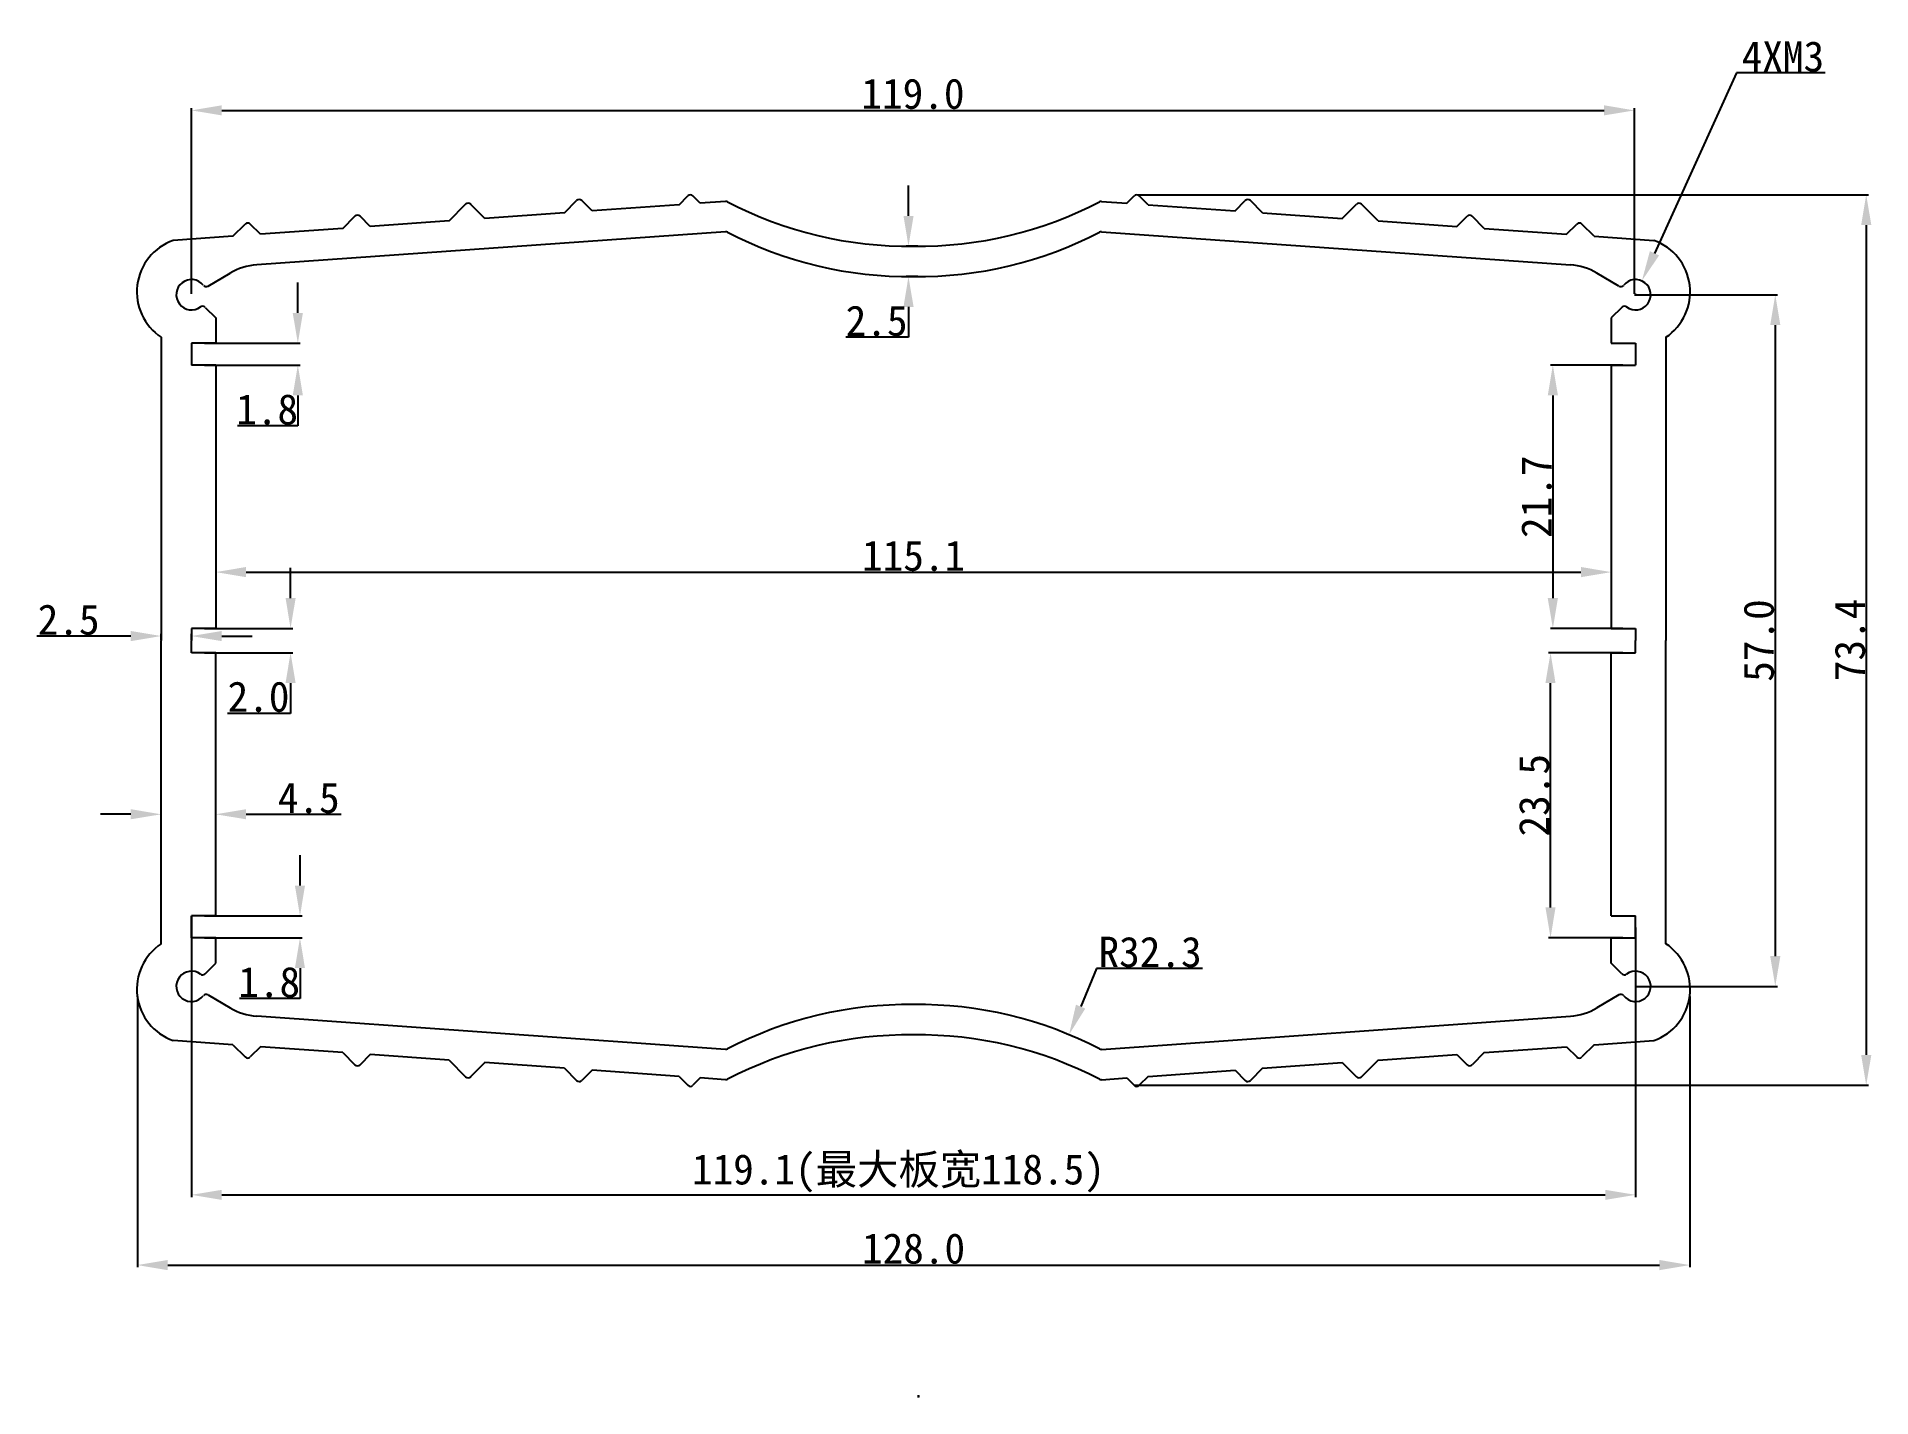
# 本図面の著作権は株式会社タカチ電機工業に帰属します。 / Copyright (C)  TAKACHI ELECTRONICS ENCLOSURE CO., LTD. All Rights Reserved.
# Model space of a CAD drawing. Header units: inches. Extents: x 80 to 231, y -61 to 51.
import ezdxf

# ---------------------------------------------------------------- set-up
doc = ezdxf.new("R2010")
doc.units = ezdxf.units.IN
doc.header["$MEASUREMENT"] = 0
doc.layers.get('Defpoints').update_dxf_attribs({"lineweight": 25})
doc.layers.add('1', color=30, linetype='Continuous')
doc.styles.get("Standard").update_dxf_attribs({"font": 'simhei.ttf'})
doc.dimstyles.get("Standard").update_dxf_attribs({"dimtxt": 2.5, "dimasz": 2.5, "dimexe": 0.18, "dimexo": 0.0625, "dimgap": 0.09, "dimtad": 1, "dimtoh": 1, "dimdec": 1, "dimzin": 0, "dimdsep": 46, "dimtxsty": 'Standard', "dimcen": 0.09, "dimadec": 0, "dimazin": 0, "dimtfac": 1, "dimtdec": 1, "dimtofl": 0, "dimtmove": 0, "dimatfit": 3, "dimfxl": 1, "dimtolj": 1, "dimtzin": 0, "dimarcsym": 0})

# ---------------------------------------------------------------- blocks, each defined once
blk = doc.blocks.new('*D56')
at = {"color": 0, "lineweight": -2}
for p, q in [((88.34, -27.77), (88.34, -50.08)), ((216.34, -27.77), (216.34, -50.08)), ((90.84, -49.9), (213.84, -49.9))]:
    blk.add_line(p, q, dxfattribs=at)
at = {"color": 0}
for points in [[(90.84, -49.48), (90.84, -50.32), (88.34, -49.9)], [(213.84, -49.48), (213.84, -50.32), (216.34, -49.9)]]:
    blk.add_solid(points, dxfattribs=at)
at = {"layer": 'Defpoints', "color": 0}
for p in [(88.34, -27.71), (216.34, -27.71), (216.34, -49.9)]:
    blk.add_point(p, dxfattribs=at)
at = {"color": 0, "insert": (152.34, -48.55), "char_height": 2.5, "attachment_point": 5}
blk.add_mtext('\\A1;128.0', dxfattribs=at)
blk = doc.blocks.new('*D57')
at = {"color": 0, "lineweight": -2}
for p, q in [((170.8, 38.31), (231.07, 38.31)), ((230.89, 35.81), (230.89, -32.58)), ((170.59, -35.08), (231.07, -35.08))]:
    blk.add_line(p, q, dxfattribs=at)
at = {"color": 0}
for points in [[(230.47, 35.81), (231.31, 35.81), (230.89, 38.31)], [(230.47, -32.58), (231.31, -32.58), (230.89, -35.08)]]:
    blk.add_solid(points, dxfattribs=at)
at = {"layer": 'Defpoints', "color": 0}
for p in [(170.74, 38.31), (170.52, -35.08), (230.89, -35.08)]:
    blk.add_point(p, dxfattribs=at)
at = {"color": 0, "insert": (229.55, 1.62), "char_height": 2.5, "attachment_point": 5, "rotation": 90}
blk.add_mtext('\\A1;73.4', dxfattribs=at)
blk = doc.blocks.new('*D58')
at = {"color": 0, "lineweight": -2}
for p, q in [((220.2, 48.35), (213.43, 33.48)), ((227.51, 48.35), (220.2, 48.35)), ((211.78, 30.07), (211.96, 30.07)), ((211.87, 29.98), (211.87, 30.16))]:
    blk.add_line(p, q, dxfattribs=at)
at = {"color": 0}
blk.add_solid([(213.05, 33.66), (213.81, 33.31), (212.39, 31.21)], dxfattribs=at)
at = {"layer": 'Defpoints', "color": 0}
for p in [(212.39, 31.21), (211.35, 28.93)]:
    blk.add_point(p, dxfattribs=at)
at = {"color": 0, "insert": (224.02, 49.69), "char_height": 2.5, "attachment_point": 5}
blk.add_mtext('\\A1;{\\f@SimHei|b0|i0|c134|p49;4XM3}', dxfattribs=at)
blk = doc.blocks.new('*D59')
at = {"color": 0, "lineweight": -2}
for p, q in [((101.57, 28.57), (101.57, 31.07)), ((93.87, 26.07), (101.75, 26.07)), ((93.87, 24.27), (101.75, 24.27)), ((101.57, 21.77), (101.57, 19.27)), ((101.57, 19.27), (96.59, 19.27))]:
    blk.add_line(p, q, dxfattribs=at)
at = {"color": 0}
for points in [[(101.15, 28.57), (101.99, 28.57), (101.57, 26.07)], [(101.15, 21.77), (101.99, 21.77), (101.57, 24.27)]]:
    blk.add_solid(points, dxfattribs=at)
at = {"layer": 'Defpoints', "color": 0}
for p in [(93.8, 26.07), (93.8, 24.27), (101.57, 24.27)]:
    blk.add_point(p, dxfattribs=at)
at = {"color": 0, "insert": (99.04, 20.61), "char_height": 2.5, "attachment_point": 5}
blk.add_mtext('\\A1;1.8', dxfattribs=at)
blk = doc.blocks.new('*D60')
at = {"color": 0, "lineweight": -2}
for p, q in [((100.97, 5.07), (100.97, 7.57)), ((93.87, 2.57), (101.15, 2.57)), ((93.87, 0.57), (101.15, 0.57)), ((100.97, -1.93), (100.97, -4.43)), ((100.97, -4.43), (95.77, -4.43))]:
    blk.add_line(p, q, dxfattribs=at)
at = {"color": 0}
for points in [[(100.56, 5.07), (101.39, 5.07), (100.97, 2.57)], [(100.56, -1.93), (101.39, -1.93), (100.97, 0.57)]]:
    blk.add_solid(points, dxfattribs=at)
at = {"layer": 'Defpoints', "color": 0}
for p in [(93.8, 2.57), (93.8, 0.57), (100.97, 0.57)]:
    blk.add_point(p, dxfattribs=at)
at = {"color": 0, "insert": (98.33, -3.07), "char_height": 2.5, "attachment_point": 5}
blk.add_mtext('\\A1;2.0', dxfattribs=at)
blk = doc.blocks.new('*D61')
at = {"color": 0, "lineweight": -2}
for p, q in [((101.75, -18.63), (101.75, -16.13)), ((93.87, -21.13), (101.93, -21.13)), ((93.87, -22.93), (101.93, -22.93)), ((101.75, -25.43), (101.75, -27.93)), ((101.75, -27.93), (96.77, -27.93))]:
    blk.add_line(p, q, dxfattribs=at)
at = {"color": 0}
for points in [[(101.33, -18.63), (102.16, -18.63), (101.75, -21.13)], [(101.33, -25.43), (102.16, -25.43), (101.75, -22.93)]]:
    blk.add_solid(points, dxfattribs=at)
at = {"layer": 'Defpoints', "color": 0}
for p in [(93.8, -21.13), (93.8, -22.93), (101.75, -22.93)]:
    blk.add_point(p, dxfattribs=at)
at = {"color": 0, "insert": (99.21, -26.59), "char_height": 2.5, "attachment_point": 5}
blk.add_mtext('\\A1;1.8', dxfattribs=at)
blk = doc.blocks.new('*D62')
at = {"color": 0, "lineweight": -2}
for p, q in [((151.92, 36.57), (151.92, 39.07)), ((152.69, 34.07), (151.74, 34.07)), ((152.69, 31.57), (151.74, 31.57)), ((151.92, 29.07), (151.92, 26.57)), ((151.92, 26.57), (146.75, 26.57))]:
    blk.add_line(p, q, dxfattribs=at)
at = {"color": 0}
for points in [[(151.51, 36.57), (152.34, 36.57), (151.92, 34.07)], [(151.51, 29.07), (152.34, 29.07), (151.92, 31.57)]]:
    blk.add_solid(points, dxfattribs=at)
at = {"layer": 'Defpoints', "color": 0}
for p in [(152.75, 34.07), (151.92, 31.57), (152.75, 31.57)]:
    blk.add_point(p, dxfattribs=at)
at = {"color": 0, "insert": (149.29, 27.91), "char_height": 2.5, "attachment_point": 5}
blk.add_mtext('\\A1;2.5', dxfattribs=at)
blk = doc.blocks.new('*D65')
at = {"color": 0, "lineweight": -2}
for p, q in [((94.8, 13.36), (94.8, 7.03)), ((209.87, 7.92), (209.87, 7.03)), ((97.3, 7.21), (207.37, 7.21))]:
    blk.add_line(p, q, dxfattribs=at)
at = {"color": 0}
for points in [[(97.3, 7.63), (97.3, 6.79), (94.8, 7.21)], [(207.37, 7.63), (207.37, 6.79), (209.87, 7.21)]]:
    blk.add_solid(points, dxfattribs=at)
at = {"layer": 'Defpoints', "color": 0}
for p in [(94.8, 13.42), (209.87, 7.99), (209.87, 7.21)]:
    blk.add_point(p, dxfattribs=at)
at = {"color": 0, "insert": (152.34, 8.55), "char_height": 2.5, "attachment_point": 5}
blk.add_mtext('\\A1;115.1', dxfattribs=at)
blk = doc.blocks.new('*D66')
at = {"layer": '1', "color": 0, "lineweight": -2}
for p, q in [((92.8, -21.19), (92.8, -44.29)), ((211.87, -22.09), (211.87, -44.29)), ((95.3, -44.11), (209.37, -44.11))]:
    blk.add_line(p, q, dxfattribs=at)
at = {"layer": '1', "color": 0}
for points in [[(95.3, -43.7), (95.3, -44.53), (92.8, -44.11)], [(209.37, -43.7), (209.37, -44.53), (211.87, -44.11)]]:
    blk.add_solid(points, dxfattribs=at)
at = {"layer": 'Defpoints', "color": 0}
for p in [(92.8, -21.13), (211.87, -22.03), (211.87, -44.11)]:
    blk.add_point(p, dxfattribs=at)
at = {"layer": '1', "color": 0, "insert": (151.09, -42.34), "char_height": 2.5, "attachment_point": 5}
blk.add_mtext('\\A1;119.1(最大板宽118.5)', dxfattribs=at)
blk = doc.blocks.new('*D67')
at = {"color": 0, "lineweight": -2}
for p, q in [((167.43, -25.45), (166.12, -28.6)), ((176.17, -25.45), (167.43, -25.45)), ((152.66, -60.71), (152.84, -60.71)), ((152.75, -60.8), (152.75, -60.62))]:
    blk.add_line(p, q, dxfattribs=at)
at = {"color": 0}
blk.add_solid([(165.73, -28.44), (166.5, -28.76), (165.16, -30.91)], dxfattribs=at)
at = {"layer": 'Defpoints', "color": 0}
for p in [(165.16, -30.91), (152.75, -60.71)]:
    blk.add_point(p, dxfattribs=at)
at = {"color": 0, "insert": (171.84, -24.11), "char_height": 2.5, "attachment_point": 5}
blk.add_mtext('\\A1;R32.3', dxfattribs=at)
blk = doc.blocks.new('*D68')
at = {"color": 0, "lineweight": -2}
for p, q in [((211.93, 30.07), (223.57, 30.07)), ((223.39, 27.57), (223.39, -24.43)), ((211.93, -26.93), (223.57, -26.93))]:
    blk.add_line(p, q, dxfattribs=at)
at = {"color": 0}
for points in [[(222.97, 27.57), (223.81, 27.57), (223.39, 30.07)], [(222.97, -24.43), (223.81, -24.43), (223.39, -26.93)]]:
    blk.add_solid(points, dxfattribs=at)
at = {"layer": 'Defpoints', "color": 0}
for p in [(211.87, 30.07), (211.87, -26.93), (223.39, -26.93)]:
    blk.add_point(p, dxfattribs=at)
at = {"color": 0, "insert": (222.04, 1.57), "char_height": 2.5, "attachment_point": 5, "rotation": 90}
blk.add_mtext('\\A1;57.0', dxfattribs=at)
blk = doc.blocks.new('*D69')
at = {"color": 0, "lineweight": -2}
for p, q in [((92.8, 30.13), (92.8, 45.44)), ((211.78, 30.13), (211.78, 45.44)), ((95.3, 45.26), (209.28, 45.26))]:
    blk.add_line(p, q, dxfattribs=at)
at = {"color": 0}
for points in [[(95.3, 45.68), (95.3, 44.85), (92.8, 45.26)], [(209.28, 45.68), (209.28, 44.85), (211.78, 45.26)]]:
    blk.add_solid(points, dxfattribs=at)
at = {"layer": 'Defpoints', "color": 0}
for p in [(211.78, 45.26), (92.8, 30.07), (211.78, 30.07)]:
    blk.add_point(p, dxfattribs=at)
at = {"color": 0, "insert": (152.29, 46.62), "char_height": 2.5, "attachment_point": 5}
blk.add_mtext('\\A1;119.0', dxfattribs=at)
blk = doc.blocks.new('*D70')
at = {"color": 0, "lineweight": -2}
for p, q in [((210.81, 0.57), (204.68, 0.57)), ((204.86, -20.43), (204.86, -1.93)), ((210.81, -22.93), (204.68, -22.93))]:
    blk.add_line(p, q, dxfattribs=at)
at = {"color": 0}
for points in [[(204.44, -1.93), (205.27, -1.93), (204.86, 0.57)], [(204.44, -20.43), (205.27, -20.43), (204.86, -22.93)]]:
    blk.add_solid(points, dxfattribs=at)
at = {"layer": 'Defpoints', "color": 0}
for p in [(204.86, 0.57), (210.87, 0.57), (210.87, -22.93)]:
    blk.add_point(p, dxfattribs=at)
at = {"color": 0, "insert": (203.52, -11.18), "char_height": 2.5, "attachment_point": 5, "rotation": 90}
blk.add_mtext('\\A1;23.5', dxfattribs=at)
blk = doc.blocks.new('*D71')
at = {"color": 0, "lineweight": -2}
for p, q in [((210.81, 24.27), (204.87, 24.27)), ((205.05, 21.77), (205.05, 5.07)), ((210.81, 2.57), (204.87, 2.57))]:
    blk.add_line(p, q, dxfattribs=at)
at = {"color": 0}
for points in [[(204.63, 21.77), (205.47, 21.77), (205.05, 24.27)], [(204.63, 5.07), (205.47, 5.07), (205.05, 2.57)]]:
    blk.add_solid(points, dxfattribs=at)
at = {"layer": 'Defpoints', "color": 0}
for p in [(210.87, 24.27), (205.05, 2.57), (210.87, 2.57)]:
    blk.add_point(p, dxfattribs=at)
at = {"color": 0, "insert": (203.71, 13.42), "char_height": 2.5, "attachment_point": 5, "rotation": 90}
blk.add_mtext('\\A1;21.7', dxfattribs=at)
blk = doc.blocks.new('*D72')
at = {"color": 0, "lineweight": -2}
for p, q in [((87.8, -12.75), (85.3, -12.75)), ((90.3, -13.17), (90.3, -12.57)), ((94.8, -13.17), (94.8, -12.57)), ((97.3, -12.75), (105.14, -12.75))]:
    blk.add_line(p, q, dxfattribs=at)
at = {"color": 0}
for points in [[(87.8, -12.33), (87.8, -13.16), (90.3, -12.75)], [(97.3, -12.33), (97.3, -13.16), (94.8, -12.75)]]:
    blk.add_solid(points, dxfattribs=at)
at = {"layer": 'Defpoints', "color": 0}
for p in [(90.3, -13.23), (94.8, -12.75), (94.8, -13.23)]:
    blk.add_point(p, dxfattribs=at)
at = {"color": 0, "insert": (102.47, -11.41), "char_height": 2.5, "attachment_point": 5}
blk.add_mtext('\\A1;4.5', dxfattribs=at)
blk = doc.blocks.new('*D73')
at = {"color": 0, "lineweight": -2}
for p, q in [((87.8, 1.94), (80.04, 1.94)), ((90.3, 1.63), (90.3, 2.12)), ((92.8, 1.63), (92.8, 2.12)), ((95.3, 1.94), (97.8, 1.94))]:
    blk.add_line(p, q, dxfattribs=at)
at = {"color": 0}
for points in [[(87.8, 2.36), (87.8, 1.52), (90.3, 1.94)], [(95.3, 2.36), (95.3, 1.52), (92.8, 1.94)]]:
    blk.add_solid(points, dxfattribs=at)
at = {"layer": 'Defpoints', "color": 0}
for p in [(90.3, 1.94), (90.3, 1.57), (92.8, 1.57)]:
    blk.add_point(p, dxfattribs=at)
at = {"color": 0, "insert": (82.67, 3.28), "char_height": 2.5, "attachment_point": 5}
blk.add_mtext('\\A1;2.5', dxfattribs=at)

msp = doc.modelspace()

# ---------------------------------------------------------------- linework, layer by layer
for p, q in [((123.56, 36.82), (124.56, 37.83)), ((125.83, 36.98), (124.98, 37.83)), ((133, 37.49), (133.72, 38.22)), ((134.75, 37.61), (134.15, 38.22)), ((169.92, 37.61), (170.52, 38.22)), ((171.67, 37.49), (170.95, 38.22)), ((178.85, 36.98), (179.69, 37.83)), ((181.12, 36.82), (180.12, 37.83)), ((105.27, 35.53), (106.27, 36.53)), ((107.54, 35.69), (106.7, 36.54)), ((114.04, 36.15), (115.4, 37.52)), ((116.98, 36.36), (115.82, 37.52)), ((123.56, 36.82), (116.98, 36.36)), ((133, 37.49), (125.83, 36.98)), ((136.84, 37.76), (134.75, 37.61)), ((167.84, 37.76), (169.92, 37.61)), ((171.67, 37.49), (178.85, 36.98)), ((181.12, 36.82), (187.69, 36.36)), ((187.69, 36.36), (188.85, 37.52)), ((190.64, 36.15), (189.28, 37.52)), ((197.13, 35.69), (197.98, 36.54)), ((199.4, 35.53), (198.4, 36.53)), ((96.22, 34.89), (91.29, 34.54)), ((96.22, 34.89), (97.22, 35.89)), ((98.49, 35.05), (97.65, 35.89)), ((136.84, 35.26), (98.18, 32.53)), ((105.27, 35.53), (98.49, 35.05)), ((114.04, 36.15), (107.54, 35.69)), ((167.84, 35.26), (206.5, 32.53)), ((190.64, 36.15), (197.13, 35.69)), ((199.4, 35.53), (206.18, 35.05)), ((206.18, 35.05), (207.03, 35.89)), ((208.45, 34.89), (207.45, 35.89)), ((208.45, 34.89), (213.39, 34.54)), ((94.17, 30.78), (95.99, 31.85)), ((210.5, 30.78), (208.68, 31.85)), ((93.93, 29.03), (94.8, 28.16)), ((210.74, 29.03), (209.87, 28.16)), ((94.8, 28.16), (94.8, 26.07)), ((209.87, 28.16), (209.87, 26.07)), ((90.3, 26.56), (90.3, 1.57)), ((94.8, 26.07), (92.8, 26.07)), ((92.8, 26.07), (92.8, 24.27)), ((209.87, 26.07), (211.87, 26.07)), ((211.87, 26.07), (211.87, 24.27)), ((214.37, 26.56), (214.37, 1.57)), ((94.8, 24.27), (92.8, 24.27)), ((94.8, 24.27), (94.8, 2.57)), ((209.87, 24.27), (209.87, 2.57)), ((209.87, 24.27), (211.87, 24.27)), ((90.3, -23.42), (90.3, 1.57)), ((94.8, 2.57), (92.8, 2.57)), ((92.8, 2.57), (92.8, 1.57)), ((92.8, 0.57), (92.8, 1.57)), ((209.87, 2.57), (211.87, 2.57)), ((211.87, 2.57), (211.87, 1.57)), ((211.87, 0.57), (211.87, 1.57)), ((214.37, -23.42), (214.37, 1.57)), ((94.8, 0.57), (92.8, 0.57)), ((94.8, -21.13), (94.8, 0.57)), ((209.87, 0.57), (211.87, 0.57)), ((209.87, -21.13), (209.87, 0.57)), ((94.8, -21.13), (92.8, -21.13)), ((92.8, -22.93), (92.8, -21.13)), ((209.87, -21.13), (211.87, -21.13)), ((211.87, -22.93), (211.87, -21.13)), ((94.8, -22.93), (92.8, -22.93)), ((94.8, -25.01), (94.8, -22.93)), ((209.87, -22.93), (211.87, -22.93)), ((209.87, -25.01), (209.87, -22.93)), ((93.93, -25.89), (94.8, -25.01)), ((210.74, -25.89), (209.87, -25.01)), ((94.17, -27.63), (95.99, -28.71)), ((210.5, -27.63), (208.68, -28.71)), ((136.84, -32.12), (98.18, -29.38)), ((167.84, -32.12), (206.5, -29.38)), ((96.22, -31.75), (91.29, -31.4)), ((96.22, -31.75), (97.22, -32.75)), ((208.45, -31.75), (207.45, -32.75)), ((208.45, -31.75), (213.39, -31.4)), ((98.49, -31.91), (97.65, -32.75)), ((105.27, -32.39), (98.49, -31.91)), ((105.27, -32.39), (106.27, -33.39)), ((107.54, -32.55), (106.7, -33.39)), ((114.04, -33.01), (107.54, -32.55)), ((114.04, -33.01), (115.4, -34.38)), ((116.98, -33.21), (115.82, -34.38)), ((123.56, -33.68), (116.98, -33.21)), ((181.12, -33.68), (187.69, -33.21)), ((187.69, -33.21), (188.85, -34.38)), ((190.64, -33.01), (189.28, -34.38)), ((190.64, -33.01), (197.13, -32.55)), ((197.13, -32.55), (197.98, -33.39)), ((199.4, -32.39), (198.4, -33.39)), ((199.4, -32.39), (206.18, -31.91)), ((206.18, -31.91), (207.03, -32.75)), ((123.56, -33.68), (124.56, -34.69)), ((125.83, -33.84), (124.98, -34.69)), ((133, -34.35), (125.83, -33.84)), ((133, -34.35), (133.72, -35.08)), ((134.75, -34.47), (134.15, -35.08)), ((136.84, -34.62), (134.75, -34.47)), ((167.84, -34.62), (169.92, -34.47)), ((169.92, -34.47), (170.52, -35.08)), ((171.67, -34.35), (170.95, -35.08)), ((171.67, -34.35), (178.85, -33.84)), ((178.85, -33.84), (179.69, -34.69)), ((181.12, -33.68), (180.12, -34.69))]:
    msp.add_line(p, q)
for centre, radius, start, end in [((124.77, 37.62), 0.3, 44.8562, 135.1991), ((133.94, 38.01), 0.3, 44.8562, 135.1991), ((170.74, 38.01), 0.3, 44.8009, 135.1438), ((179.9, 37.62), 0.3, 44.8009, 135.1438), ((106.49, 36.32), 0.3, 44.8562, 135.1991), ((115.61, 37.31), 0.3, 44.8562, 135.1991), ((136.86, 37.46), 0.3, 62.4576, 94.0478), ((151.92, 66.35), 32.28, 242.4576, 270.7332), ((152.75, 66.35), 32.28, 269.2668, 297.5424), ((167.81, 37.46), 0.3, 85.9522, 117.5424), ((189.06, 37.31), 0.3, 44.8009, 135.1438), ((198.19, 36.32), 0.3, 44.8009, 135.1438), ((97.44, 35.68), 0.3, 44.8562, 135.1991), ((136.86, 34.96), 0.3, 62.4576, 94.0478), ((151.92, 63.85), 32.28, 242.4576, 270.7332), ((152.75, 63.85), 32.28, 269.2668, 297.5424), ((167.81, 34.96), 0.3, 85.9522, 117.5424), ((207.24, 35.68), 0.3, 44.8009, 135.1438), ((92.8, 30.3), 4.5, 109.6885, 236.2486), ((211.87, 30.3), 4.5, 303.7514, 70.3115), ((98.53, 27.54), 5, 94.0478, 120.4684), ((206.15, 27.54), 5, 59.5316, 85.9522), ((92.8, 30.07), 1.25, 38.4375, 306.2916), ((94.02, 31.03), 0.3, 218.4375, 300.4684), ((210.66, 31.03), 0.3, 239.5316, 321.5625), ((211.87, 30.07), 1.25, 233.7084, 141.5625), ((93.72, 28.82), 0.3, 44.7612, 126.2916), ((210.95, 28.82), 0.3, 53.7084, 135.2388), ((92.8, -27.16), 4.5, 123.7514, 250.3115), ((211.87, -27.16), 4.5, 289.6885, 56.2486), ((92.8, -26.93), 1.25, 53.7084, 321.5625), ((211.87, -26.93), 1.25, 218.4375, 126.2916), ((93.72, -25.68), 0.3, 233.7084, 315.2388), ((210.95, -25.68), 0.3, 224.7612, 306.2916), ((94.02, -27.89), 0.3, 59.5316, 141.5625), ((98.53, -24.4), 5, 239.5316, 265.9522), ((151.92, -60.71), 32.28, 89.2668, 117.5424), ((152.75, -60.71), 32.28, 62.4576, 90.7332), ((206.15, -24.4), 5, 274.0478, 300.4684), ((210.66, -27.89), 0.3, 38.4375, 120.4684), ((151.92, -63.21), 32.28, 89.2668, 117.5424), ((152.75, -63.21), 32.28, 62.4576, 90.7332), ((97.44, -32.54), 0.3, 224.8009, 315.1438), ((136.86, -31.82), 0.3, 265.9522, 297.5424), ((167.81, -31.82), 0.3, 242.4576, 274.0478), ((207.24, -32.54), 0.3, 224.8562, 315.1991), ((106.49, -33.18), 0.3, 224.8009, 315.1438), ((115.61, -34.17), 0.3, 224.8009, 315.1438), ((124.77, -34.48), 0.3, 224.8009, 315.1438), ((136.86, -34.32), 0.3, 265.9522, 297.5424), ((167.81, -34.32), 0.3, 242.4576, 274.0478), ((179.9, -34.48), 0.3, 224.8562, 315.1991), ((189.06, -34.17), 0.3, 224.8562, 315.1991), ((198.19, -33.18), 0.3, 224.8562, 315.1991), ((133.94, -34.87), 0.3, 224.8009, 315.1438), ((170.74, -34.87), 0.3, 224.8562, 315.1991)]:
    msp.add_arc(centre, radius, start, end)

# ---------------------------------------------------------------- dimensions: what is measured, and where the dimension line sits
dim = msp.add_diameter_dim_2p(p1=(211.35, 28.93), p2=(212.39, 31.21), text='{\\f@SimHei|b0|i0|c134|p49;4XM3}', dimstyle='Standard')
dim.commit()
dim.dimension.update_dxf_attribs({"geometry": '*D58', "text_midpoint": (224.02, 48.35), "dimtype": 163})
for base, p1, p2, picture, middle in [((211.78, 45.26), (92.8, 30.07), (211.78, 30.07), '*D69', (152.29, 46.62)), ((90.3, 1.94), (92.8, 1.57), (90.3, 1.57), '*D73', (82.67, 3.28)), ((94.8, -12.75), (90.3, -13.23), (94.8, -13.23), '*D72', (102.47, -11.41))]:
    dim = msp.add_linear_dim(base=base, p1=p1, p2=p2, dimstyle='Standard')
    dim.commit()
    dim.dimension.update_dxf_attribs({"geometry": picture, "text_midpoint": middle})
for base, p1, p2, picture, middle in [((151.92, 31.57), (152.75, 34.07), (152.75, 31.57), '*D62', (149.29, 27.91)), ((101.57, 24.27), (93.8, 26.07), (93.8, 24.27), '*D59', (99.04, 20.61)), ((223.39, -26.93), (211.87, 30.07), (211.87, -26.93), '*D68', (222.04, 1.57)), ((205.05, 2.57), (210.87, 24.27), (210.87, 2.57), '*D71', (203.71, 13.42)), ((100.97, 0.57), (93.8, 2.57), (93.8, 0.57), '*D60', (98.33, -3.07)), ((204.86, 0.57), (210.87, -22.93), (210.87, 0.57), '*D70', (203.52, -11.18)), ((101.75, -22.93), (93.8, -21.13), (93.8, -22.93), '*D61', (99.21, -26.59))]:
    dim = msp.add_linear_dim(base=base, p1=p1, p2=p2, angle=90, dimstyle='Standard')
    dim.commit()
    dim.dimension.update_dxf_attribs({"geometry": picture, "text_midpoint": middle})
dim = msp.add_linear_dim(base=(230.89, -35.08), p1=(170.74, 38.31), p2=(170.52, -35.08), angle=90, dimstyle='Standard')
dim.commit()
dim.dimension.update_dxf_attribs({"geometry": '*D57', "text_midpoint": (230.89, 1.62), "dimtype": 160})
for base, p1, p2, picture, middle in [((209.87, 7.21), (94.8, 13.42), (209.87, 7.99), '*D65', (152.34, 7.21)), ((216.34, -49.9), (88.34, -27.71), (216.34, -27.71), '*D56', (152.34, -49.9))]:
    dim = msp.add_linear_dim(base=base, p1=p1, p2=p2, dimstyle='Standard')
    dim.commit()
    dim.dimension.update_dxf_attribs({"geometry": picture, "text_midpoint": middle, "dimtype": 160})
dim = msp.add_radius_dim(center=(152.75, -60.71), mpoint=(165.16, -30.91), dimstyle='Standard')
dim.commit()
dim.dimension.update_dxf_attribs({"geometry": '*D67', "text_midpoint": (171.84, -25.45), "dimtype": 164})
at = {"layer": '1'}
dim = msp.add_linear_dim(base=(211.87, -44.11), p1=(92.8, -21.13), p2=(211.87, -22.03), text='<>(最大板宽118.5)', dimstyle='Standard', dxfattribs=at)
dim.commit()
dim.dimension.update_dxf_attribs({"geometry": '*D66', "text_midpoint": (151.09, -44.11), "dimtype": 160})

doc.saveas('drawing.dxf')
